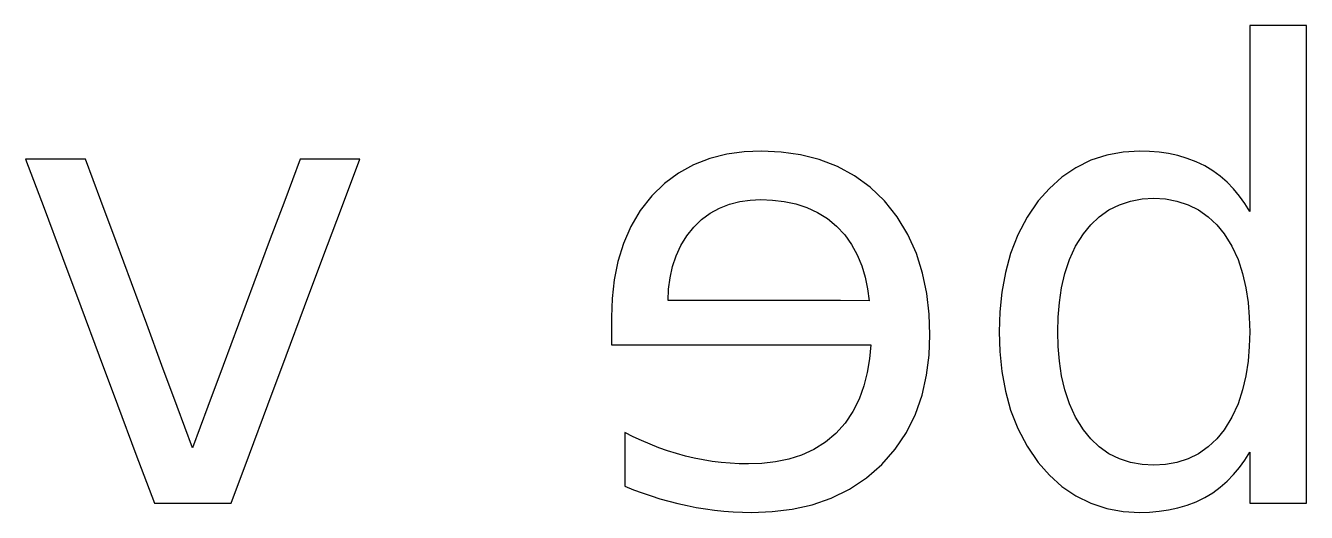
# Model space of a CAD drawing. Header units: metres. Extents: x 0 to 1774, y -720 to 827.
# Drawn here: x 80.92 to 97.7, y 820.99 to 827.37 of the extents above; entities that cross this region are included whole.
import ezdxf

# ---------------------------------------------------------------- set-up
doc = ezdxf.new("R2010")
doc.units = ezdxf.units.M

msp = doc.modelspace()

# ---------------------------------------------------------------- linework, layer by layer
at = {"layer": 'MARK'}
for p, q in [((96.957, 827.371), (96.957, 827.371)), ((96.957, 827.371), (96.957, 827.371)), ((96.957, 827.371), (96.957, 827.371)), ((96.957, 827.371), (96.957, 827.371)), ((96.957, 827.371), (96.957, 827.371)), ((96.957, 827.371), (96.957, 827.371)), ((96.957, 827.371), (96.957, 827.371)), ((96.957, 827.371), (96.957, 827.024)), ((96.957, 827.371), (96.957, 827.024)), ((97.063, 827.371), (96.957, 827.371)), ((97.063, 827.371), (96.957, 827.371)), ((97.169, 827.371), (97.063, 827.371)), ((97.169, 827.371), (97.063, 827.371)), ((97.276, 827.371), (97.169, 827.371)), ((97.276, 827.371), (97.169, 827.371)), ((97.382, 827.371), (97.276, 827.371)), ((97.382, 827.371), (97.276, 827.371)), ((97.488, 827.371), (97.382, 827.371)), ((97.488, 827.371), (97.382, 827.371)), ((97.594, 827.371), (97.488, 827.371)), ((97.594, 827.371), (97.488, 827.371)), ((97.7, 827.371), (97.594, 827.371)), ((97.7, 827.371), (97.594, 827.371)), ((97.7, 827.371), (97.7, 827.371)), ((97.7, 827.371), (97.7, 827.371)), ((97.7, 827.371), (97.7, 827.371)), ((97.7, 827.371), (97.7, 827.371)), ((97.7, 827.371), (97.7, 827.371)), ((97.7, 827.371), (97.7, 827.371)), ((97.7, 827.371), (97.7, 827.371)), ((97.7, 826.478), (97.7, 827.371)), ((97.7, 826.478), (97.7, 827.371)), ((96.957, 827.024), (96.957, 826.676)), ((96.957, 827.024), (96.957, 826.676)), ((96.957, 826.676), (96.957, 826.328)), ((96.957, 826.676), (96.957, 826.328)), ((96.957, 826.328), (96.957, 825.98)), ((96.957, 826.328), (96.957, 825.98)), ((97.7, 825.584), (97.7, 826.478)), ((97.7, 825.584), (97.7, 826.478)), ((96.957, 825.98), (96.957, 825.633)), ((96.957, 825.98), (96.957, 825.633)), ((90.105, 825.685), (89.883, 825.629)), ((90.105, 825.685), (89.883, 825.629)), ((90.331, 825.716), (90.105, 825.685)), ((90.331, 825.716), (90.105, 825.685)), ((90.559, 825.726), (90.331, 825.716)), ((90.559, 825.726), (90.331, 825.716)), ((90.559, 825.726), (90.559, 825.726)), ((90.559, 825.726), (90.559, 825.726)), ((90.559, 825.726), (90.559, 825.726)), ((90.559, 825.726), (90.559, 825.726)), ((90.559, 825.726), (90.559, 825.726)), ((90.559, 825.726), (90.559, 825.726)), ((90.559, 825.726), (90.559, 825.726)), ((90.815, 825.715), (90.559, 825.726)), ((90.815, 825.715), (90.559, 825.726)), ((91.068, 825.68), (90.815, 825.715)), ((91.068, 825.68), (90.815, 825.715)), ((91.316, 825.618), (91.068, 825.68)), ((91.316, 825.618), (91.068, 825.68)), ((95.083, 825.674), (94.874, 825.607)), ((95.083, 825.674), (94.874, 825.607)), ((95.299, 825.713), (95.083, 825.674)), ((95.299, 825.713), (95.083, 825.674)), ((95.519, 825.726), (95.299, 825.713)), ((95.519, 825.726), (95.299, 825.713)), ((95.519, 825.726), (95.519, 825.726)), ((95.519, 825.726), (95.519, 825.726)), ((95.519, 825.726), (95.519, 825.726)), ((95.519, 825.726), (95.519, 825.726)), ((95.519, 825.726), (95.519, 825.726)), ((95.519, 825.726), (95.519, 825.726)), ((95.519, 825.726), (95.519, 825.726)), ((95.644, 825.722), (95.519, 825.726)), ((95.644, 825.722), (95.519, 825.726)), ((95.77, 825.712), (95.644, 825.722)), ((95.77, 825.712), (95.644, 825.722)), ((95.894, 825.694), (95.77, 825.712)), ((95.894, 825.694), (95.77, 825.712)), ((96.017, 825.668), (95.894, 825.694)), ((96.017, 825.668), (95.894, 825.694)), ((96.138, 825.632), (96.017, 825.668)), ((96.138, 825.632), (96.017, 825.668)), ((80.915, 825.623), (80.915, 825.623)), ((80.915, 825.623), (80.915, 825.623)), ((80.915, 825.623), (80.915, 825.623)), ((80.915, 825.623), (80.915, 825.623)), ((80.915, 825.623), (80.915, 825.623)), ((80.915, 825.623), (80.915, 825.623)), ((80.915, 825.623), (80.915, 825.623)), ((80.915, 825.623), (81.156, 824.979)), ((80.915, 825.623), (81.156, 824.979)), ((81.026, 825.623), (80.915, 825.623)), ((81.026, 825.623), (80.915, 825.623)), ((81.138, 825.623), (81.026, 825.623)), ((81.138, 825.623), (81.026, 825.623)), ((81.25, 825.623), (81.138, 825.623)), ((81.25, 825.623), (81.138, 825.623)), ((81.362, 825.623), (81.25, 825.623)), ((81.362, 825.623), (81.25, 825.623)), ((81.474, 825.623), (81.362, 825.623)), ((81.474, 825.623), (81.362, 825.623)), ((81.586, 825.623), (81.474, 825.623)), ((81.586, 825.623), (81.474, 825.623)), ((81.698, 825.623), (81.586, 825.623)), ((81.698, 825.623), (81.586, 825.623)), ((81.698, 825.623), (81.698, 825.623)), ((81.698, 825.623), (81.698, 825.623)), ((81.698, 825.623), (81.698, 825.623)), ((81.698, 825.623), (81.698, 825.623)), ((81.698, 825.623), (81.698, 825.623)), ((81.698, 825.623), (81.698, 825.623)), ((81.698, 825.623), (81.698, 825.623)), ((81.899, 825.082), (81.698, 825.623)), ((81.899, 825.082), (81.698, 825.623)), ((84.511, 825.623), (84.31, 825.082)), ((84.511, 825.623), (84.31, 825.082)), ((84.511, 825.623), (84.511, 825.623)), ((84.511, 825.623), (84.511, 825.623)), ((84.511, 825.623), (84.511, 825.623)), ((84.511, 825.623), (84.511, 825.623)), ((84.511, 825.623), (84.511, 825.623)), ((84.511, 825.623), (84.511, 825.623)), ((84.511, 825.623), (84.511, 825.623)), ((84.622, 825.623), (84.511, 825.623)), ((84.622, 825.623), (84.511, 825.623)), ((84.734, 825.623), (84.622, 825.623)), ((84.734, 825.623), (84.622, 825.623)), ((84.846, 825.623), (84.734, 825.623)), ((84.846, 825.623), (84.734, 825.623)), ((84.958, 825.623), (84.846, 825.623)), ((84.958, 825.623), (84.846, 825.623)), ((85.07, 825.623), (84.958, 825.623)), ((85.07, 825.623), (84.958, 825.623)), ((85.053, 824.979), (85.294, 825.623)), ((85.053, 824.979), (85.294, 825.623)), ((85.182, 825.623), (85.07, 825.623)), ((85.182, 825.623), (85.07, 825.623)), ((85.294, 825.623), (85.182, 825.623)), ((85.294, 825.623), (85.182, 825.623)), ((85.294, 825.623), (85.294, 825.623)), ((85.294, 825.623), (85.294, 825.623)), ((85.294, 825.623), (85.294, 825.623)), ((85.294, 825.623), (85.294, 825.623)), ((85.294, 825.623), (85.294, 825.623)), ((85.294, 825.623), (85.294, 825.623)), ((85.294, 825.623), (85.294, 825.623)), ((89.67, 825.547), (89.47, 825.437)), ((89.67, 825.547), (89.47, 825.437)), ((89.883, 825.629), (89.67, 825.547)), ((89.883, 825.629), (89.67, 825.547)), ((91.554, 825.526), (91.316, 825.618)), ((91.554, 825.526), (91.316, 825.618)), ((91.778, 825.404), (91.554, 825.526)), ((91.778, 825.404), (91.554, 825.526)), ((94.677, 825.51), (94.495, 825.386)), ((94.677, 825.51), (94.495, 825.386)), ((94.874, 825.607), (94.677, 825.51)), ((94.874, 825.607), (94.677, 825.51)), ((96.256, 825.587), (96.138, 825.632)), ((96.256, 825.587), (96.138, 825.632)), ((96.369, 825.532), (96.256, 825.587)), ((96.369, 825.532), (96.256, 825.587)), ((96.369, 825.532), (96.369, 825.532)), ((96.369, 825.532), (96.369, 825.532)), ((96.369, 825.532), (96.369, 825.532)), ((96.369, 825.532), (96.369, 825.532)), ((96.369, 825.532), (96.369, 825.532)), ((96.369, 825.532), (96.369, 825.532)), ((96.369, 825.532), (96.369, 825.532)), ((96.472, 825.469), (96.369, 825.532)), ((96.472, 825.469), (96.369, 825.532)), ((96.957, 825.633), (96.957, 825.285)), ((96.957, 825.633), (96.957, 825.285)), ((97.7, 824.69), (97.7, 825.584)), ((97.7, 824.69), (97.7, 825.584)), ((89.47, 825.437), (89.287, 825.301)), ((89.47, 825.437), (89.287, 825.301)), ((91.984, 825.253), (91.778, 825.404)), ((91.984, 825.253), (91.778, 825.404)), ((94.495, 825.386), (94.332, 825.239)), ((94.495, 825.386), (94.332, 825.239)), ((96.57, 825.397), (96.472, 825.469)), ((96.57, 825.397), (96.472, 825.469)), ((96.661, 825.318), (96.57, 825.397)), ((96.661, 825.318), (96.57, 825.397)), ((89.287, 825.301), (89.123, 825.141)), ((89.287, 825.301), (89.123, 825.141)), ((92.169, 825.076), (91.984, 825.253)), ((92.169, 825.076), (91.984, 825.253)), ((94.332, 825.239), (94.187, 825.074)), ((94.332, 825.239), (94.187, 825.074)), ((96.745, 825.231), (96.661, 825.318)), ((96.745, 825.231), (96.661, 825.318)), ((96.822, 825.138), (96.745, 825.231)), ((96.822, 825.138), (96.745, 825.231)), ((96.957, 825.285), (96.957, 824.937)), ((96.957, 825.285), (96.957, 824.937)), ((82.1, 824.542), (81.899, 825.082)), ((82.1, 824.542), (81.899, 825.082)), ((84.31, 825.082), (84.109, 824.542)), ((84.31, 825.082), (84.109, 824.542)), ((89.123, 825.141), (88.971, 824.949)), ((89.123, 825.141), (88.971, 824.949)), ((89.123, 825.141), (89.123, 825.141)), ((89.123, 825.141), (89.123, 825.141)), ((89.123, 825.141), (89.123, 825.141)), ((89.123, 825.141), (89.123, 825.141)), ((89.123, 825.141), (89.123, 825.141)), ((89.123, 825.141), (89.123, 825.141)), ((89.123, 825.141), (89.123, 825.141)), ((90.008, 824.98), (90.138, 825.031)), ((90.008, 824.98), (90.138, 825.031)), ((90.138, 825.031), (90.274, 825.066)), ((90.138, 825.031), (90.274, 825.066)), ((90.274, 825.066), (90.412, 825.085)), ((90.274, 825.066), (90.412, 825.085)), ((90.412, 825.085), (90.551, 825.091)), ((90.412, 825.085), (90.551, 825.091)), ((90.551, 825.091), (90.551, 825.091)), ((90.551, 825.091), (90.551, 825.091)), ((90.551, 825.091), (90.551, 825.091)), ((90.551, 825.091), (90.551, 825.091)), ((90.551, 825.091), (90.551, 825.091)), ((90.551, 825.091), (90.551, 825.091)), ((90.551, 825.091), (90.551, 825.091)), ((90.551, 825.091), (90.705, 825.086)), ((90.551, 825.091), (90.705, 825.086)), ((90.705, 825.086), (90.857, 825.068)), ((90.705, 825.086), (90.857, 825.068)), ((90.857, 825.068), (91.008, 825.036)), ((90.857, 825.068), (91.008, 825.036)), ((91.008, 825.036), (91.154, 824.988)), ((91.008, 825.036), (91.154, 824.988)), ((91.154, 824.988), (91.293, 824.923)), ((91.154, 824.988), (91.293, 824.923)), ((92.169, 825.076), (92.169, 825.076)), ((92.169, 825.076), (92.169, 825.076)), ((92.169, 825.076), (92.169, 825.076)), ((92.169, 825.076), (92.169, 825.076)), ((92.169, 825.076), (92.169, 825.076)), ((92.169, 825.076), (92.169, 825.076)), ((92.169, 825.076), (92.169, 825.076)), ((92.338, 824.865), (92.169, 825.076)), ((92.338, 824.865), (92.169, 825.076)), ((94.187, 825.074), (94.039, 824.86)), ((94.187, 825.074), (94.039, 824.86)), ((94.187, 825.074), (94.187, 825.074)), ((94.187, 825.074), (94.187, 825.074)), ((94.187, 825.074), (94.187, 825.074)), ((94.187, 825.074), (94.187, 825.074)), ((94.187, 825.074), (94.187, 825.074)), ((94.187, 825.074), (94.187, 825.074)), ((94.187, 825.074), (94.187, 825.074)), ((95.111, 824.957), (95.249, 825.025)), ((95.111, 824.957), (95.249, 825.025)), ((95.249, 825.025), (95.395, 825.073)), ((95.249, 825.025), (95.395, 825.073)), ((95.395, 825.073), (95.546, 825.1)), ((95.395, 825.073), (95.546, 825.1)), ((95.546, 825.1), (95.699, 825.109)), ((95.546, 825.1), (95.699, 825.109)), ((95.699, 825.109), (95.699, 825.109)), ((95.699, 825.109), (95.699, 825.109)), ((95.699, 825.109), (95.699, 825.109)), ((95.699, 825.109), (95.699, 825.109)), ((95.699, 825.109), (95.699, 825.109)), ((95.699, 825.109), (95.699, 825.109)), ((95.699, 825.109), (95.699, 825.109)), ((95.699, 825.109), (95.853, 825.1)), ((95.699, 825.109), (95.853, 825.1)), ((95.853, 825.1), (96.004, 825.073)), ((95.853, 825.1), (96.004, 825.073)), ((96.004, 825.073), (96.15, 825.025)), ((96.004, 825.073), (96.15, 825.025)), ((96.15, 825.025), (96.288, 824.957)), ((96.15, 825.025), (96.288, 824.957)), ((96.893, 825.04), (96.822, 825.138)), ((96.893, 825.04), (96.822, 825.138)), ((96.957, 824.937), (96.893, 825.04)), ((96.957, 824.937), (96.893, 825.04)), ((81.156, 824.979), (81.397, 824.335)), ((81.156, 824.979), (81.397, 824.335)), ((84.812, 824.335), (85.053, 824.979)), ((84.812, 824.335), (85.053, 824.979)), ((88.971, 824.949), (88.846, 824.739)), ((88.971, 824.949), (88.846, 824.739)), ((89.673, 824.732), (89.774, 824.829)), ((89.673, 824.732), (89.774, 824.829)), ((89.774, 824.829), (89.886, 824.912)), ((89.774, 824.829), (89.886, 824.912)), ((89.886, 824.912), (90.008, 824.98)), ((89.886, 824.912), (90.008, 824.98)), ((91.293, 824.923), (91.423, 824.842)), ((91.293, 824.923), (91.423, 824.842)), ((91.423, 824.842), (91.542, 824.744)), ((91.423, 824.842), (91.542, 824.744)), ((92.479, 824.633), (92.338, 824.865)), ((92.479, 824.633), (92.338, 824.865)), ((94.039, 824.86), (93.918, 824.629)), ((94.039, 824.86), (93.918, 824.629)), ((94.874, 824.762), (94.986, 824.868)), ((94.874, 824.762), (94.986, 824.868)), ((94.986, 824.868), (95.111, 824.957)), ((94.986, 824.868), (95.111, 824.957)), ((96.288, 824.957), (96.413, 824.868)), ((96.288, 824.957), (96.413, 824.868)), ((96.413, 824.868), (96.525, 824.762)), ((96.413, 824.868), (96.525, 824.762)), ((96.957, 824.937), (96.957, 824.937)), ((96.957, 824.937), (96.957, 824.937)), ((96.957, 824.937), (96.957, 824.937)), ((96.957, 824.937), (96.957, 824.937)), ((96.957, 824.937), (96.957, 824.937)), ((96.957, 824.937), (96.957, 824.937)), ((96.957, 824.937), (96.957, 824.937)), ((88.846, 824.739), (88.749, 824.515)), ((88.846, 824.739), (88.749, 824.515)), ((89.58, 824.617), (89.673, 824.732)), ((89.58, 824.617), (89.673, 824.732)), ((89.673, 824.732), (89.673, 824.732)), ((89.673, 824.732), (89.673, 824.732)), ((89.673, 824.732), (89.673, 824.732)), ((89.673, 824.732), (89.673, 824.732)), ((89.673, 824.732), (89.673, 824.732)), ((89.673, 824.732), (89.673, 824.732)), ((89.673, 824.732), (89.673, 824.732)), ((91.542, 824.744), (91.542, 824.744)), ((91.542, 824.744), (91.542, 824.744)), ((91.542, 824.744), (91.542, 824.744)), ((91.542, 824.744), (91.542, 824.744)), ((91.542, 824.744), (91.542, 824.744)), ((91.542, 824.744), (91.542, 824.744)), ((91.542, 824.744), (91.542, 824.744)), ((91.542, 824.744), (91.649, 824.631)), ((91.542, 824.744), (91.649, 824.631)), ((94.778, 824.643), (94.874, 824.762)), ((94.778, 824.643), (94.874, 824.762)), ((96.525, 824.762), (96.622, 824.643)), ((96.525, 824.762), (96.622, 824.643)), ((97.7, 823.796), (97.7, 824.69)), ((97.7, 823.796), (97.7, 824.69)), ((82.301, 824.001), (82.1, 824.542)), ((82.301, 824.001), (82.1, 824.542)), ((84.109, 824.542), (83.908, 824.001)), ((84.109, 824.542), (83.908, 824.001)), ((88.749, 824.515), (88.677, 824.281)), ((88.749, 824.515), (88.677, 824.281)), ((89.439, 824.355), (89.501, 824.49)), ((89.439, 824.355), (89.501, 824.49)), ((89.501, 824.49), (89.58, 824.617)), ((89.501, 824.49), (89.58, 824.617)), ((91.649, 824.631), (91.74, 824.505)), ((91.649, 824.631), (91.74, 824.505)), ((91.74, 824.505), (91.815, 824.368)), ((91.74, 824.505), (91.815, 824.368)), ((92.59, 824.385), (92.479, 824.633)), ((92.59, 824.385), (92.479, 824.633)), ((93.918, 824.629), (93.824, 824.387)), ((93.918, 824.629), (93.824, 824.387)), ((94.595, 824.305), (94.676, 824.48)), ((94.595, 824.305), (94.676, 824.48)), ((94.676, 824.48), (94.778, 824.643)), ((94.676, 824.48), (94.778, 824.643)), ((94.778, 824.643), (94.778, 824.643)), ((94.778, 824.643), (94.778, 824.643)), ((94.778, 824.643), (94.778, 824.643)), ((94.778, 824.643), (94.778, 824.643)), ((94.778, 824.643), (94.778, 824.643)), ((94.778, 824.643), (94.778, 824.643)), ((94.778, 824.643), (94.778, 824.643)), ((96.622, 824.643), (96.622, 824.643)), ((96.622, 824.643), (96.622, 824.643)), ((96.622, 824.643), (96.622, 824.643)), ((96.622, 824.643), (96.622, 824.643)), ((96.622, 824.643), (96.622, 824.643)), ((96.622, 824.643), (96.622, 824.643)), ((96.622, 824.643), (96.622, 824.643)), ((96.622, 824.643), (96.723, 824.48)), ((96.622, 824.643), (96.723, 824.48)), ((96.723, 824.48), (96.804, 824.305)), ((96.723, 824.48), (96.804, 824.305)), ((81.397, 824.335), (81.638, 823.691)), ((81.397, 824.335), (81.638, 823.691)), ((84.571, 823.691), (84.812, 824.335)), ((84.571, 823.691), (84.812, 824.335)), ((89.392, 824.214), (89.439, 824.355)), ((89.392, 824.214), (89.439, 824.355)), ((91.815, 824.368), (91.875, 824.224)), ((91.815, 824.368), (91.875, 824.224)), ((92.671, 824.126), (92.59, 824.385)), ((92.671, 824.126), (92.59, 824.385)), ((93.824, 824.387), (93.755, 824.136)), ((93.824, 824.387), (93.755, 824.136)), ((88.677, 824.281), (88.629, 824.041)), ((88.677, 824.281), (88.629, 824.041)), ((89.36, 824.068), (89.392, 824.214)), ((89.36, 824.068), (89.392, 824.214)), ((91.875, 824.224), (91.919, 824.075)), ((91.875, 824.224), (91.919, 824.075)), ((94.535, 824.122), (94.595, 824.305)), ((94.535, 824.122), (94.595, 824.305)), ((96.804, 824.305), (96.864, 824.122)), ((96.804, 824.305), (96.864, 824.122)), ((82.502, 823.461), (82.301, 824.001)), ((82.502, 823.461), (82.301, 824.001)), ((83.908, 824.001), (83.707, 823.461)), ((83.908, 824.001), (83.707, 823.461)), ((88.629, 824.041), (88.603, 823.797)), ((88.629, 824.041), (88.603, 823.797)), ((89.341, 823.92), (89.36, 824.068)), ((89.341, 823.92), (89.36, 824.068)), ((91.919, 824.075), (91.95, 823.922)), ((91.919, 824.075), (91.95, 823.922)), ((92.725, 823.861), (92.671, 824.126)), ((92.725, 823.861), (92.671, 824.126)), ((93.755, 824.136), (93.708, 823.879)), ((93.755, 824.136), (93.708, 823.879)), ((94.491, 823.935), (94.535, 824.122)), ((94.491, 823.935), (94.535, 824.122)), ((96.864, 824.122), (96.908, 823.935)), ((96.864, 824.122), (96.908, 823.935)), ((89.334, 823.771), (89.341, 823.92)), ((89.334, 823.771), (89.341, 823.92)), ((91.95, 823.922), (91.97, 823.767)), ((91.95, 823.922), (91.97, 823.767)), ((92.756, 823.591), (92.725, 823.861)), ((92.756, 823.591), (92.725, 823.861)), ((93.708, 823.879), (93.683, 823.62)), ((93.708, 823.879), (93.683, 823.62)), ((94.463, 823.744), (94.491, 823.935)), ((94.463, 823.744), (94.491, 823.935)), ((96.908, 823.935), (96.936, 823.744)), ((96.908, 823.935), (96.936, 823.744)), ((81.638, 823.691), (81.879, 823.047)), ((81.638, 823.691), (81.879, 823.047)), ((84.33, 823.047), (84.571, 823.691)), ((84.33, 823.047), (84.571, 823.691)), ((88.603, 823.797), (88.595, 823.553)), ((88.603, 823.797), (88.595, 823.553)), ((89.334, 823.771), (89.334, 823.771)), ((89.334, 823.771), (89.334, 823.771)), ((89.334, 823.771), (89.334, 823.771)), ((89.334, 823.771), (89.334, 823.771)), ((89.334, 823.771), (89.334, 823.771)), ((89.334, 823.771), (89.334, 823.771)), ((89.334, 823.771), (89.334, 823.771)), ((89.71, 823.771), (89.334, 823.771)), ((89.71, 823.771), (89.334, 823.771)), ((90.087, 823.77), (89.71, 823.771)), ((90.087, 823.77), (89.71, 823.771)), ((90.463, 823.77), (90.087, 823.77)), ((90.463, 823.77), (90.087, 823.77)), ((90.84, 823.769), (90.463, 823.77)), ((90.84, 823.769), (90.463, 823.77)), ((91.216, 823.769), (90.84, 823.769)), ((91.216, 823.769), (90.84, 823.769)), ((91.593, 823.768), (91.216, 823.769)), ((91.593, 823.768), (91.216, 823.769)), ((91.97, 823.767), (91.593, 823.768)), ((91.97, 823.767), (91.593, 823.768)), ((91.97, 823.767), (91.97, 823.767)), ((91.97, 823.767), (91.97, 823.767)), ((91.97, 823.767), (91.97, 823.767)), ((91.97, 823.767), (91.97, 823.767)), ((91.97, 823.767), (91.97, 823.767)), ((91.97, 823.767), (91.97, 823.767)), ((91.97, 823.767), (91.97, 823.767)), ((94.447, 823.552), (94.463, 823.744)), ((94.447, 823.552), (94.463, 823.744)), ((96.936, 823.744), (96.952, 823.552)), ((96.936, 823.744), (96.952, 823.552)), ((97.7, 822.902), (97.7, 823.796)), ((97.7, 822.902), (97.7, 823.796)), ((88.595, 823.553), (88.595, 823.553)), ((88.595, 823.553), (88.595, 823.553)), ((88.595, 823.553), (88.595, 823.553)), ((88.595, 823.553), (88.595, 823.553)), ((88.595, 823.553), (88.595, 823.553)), ((88.595, 823.553), (88.595, 823.553)), ((88.595, 823.553), (88.595, 823.553)), ((88.595, 823.553), (88.595, 823.501)), ((88.595, 823.553), (88.595, 823.501)), ((88.595, 823.501), (88.595, 823.449)), ((88.595, 823.501), (88.595, 823.449)), ((92.765, 823.32), (92.756, 823.591)), ((92.765, 823.32), (92.756, 823.591)), ((93.683, 823.62), (93.674, 823.36)), ((93.683, 823.62), (93.674, 823.36)), ((94.442, 823.36), (94.447, 823.552)), ((94.442, 823.36), (94.447, 823.552)), ((96.952, 823.552), (96.957, 823.36)), ((96.952, 823.552), (96.957, 823.36)), ((82.702, 822.92), (82.502, 823.461)), ((82.702, 822.92), (82.502, 823.461)), ((83.707, 823.461), (83.506, 822.92)), ((83.707, 823.461), (83.506, 822.92)), ((88.595, 823.449), (88.595, 823.397)), ((88.595, 823.449), (88.595, 823.397)), ((88.595, 823.397), (88.595, 823.345)), ((88.595, 823.397), (88.595, 823.345)), ((88.595, 823.345), (88.595, 823.293)), ((88.595, 823.345), (88.595, 823.293)), ((92.755, 823.054), (92.765, 823.32)), ((92.755, 823.054), (92.765, 823.32)), ((92.765, 823.32), (92.765, 823.32)), ((92.765, 823.32), (92.765, 823.32)), ((92.765, 823.32), (92.765, 823.32)), ((92.765, 823.32), (92.765, 823.32)), ((92.765, 823.32), (92.765, 823.32)), ((92.765, 823.32), (92.765, 823.32)), ((92.765, 823.32), (92.765, 823.32)), ((93.674, 823.36), (93.674, 823.36)), ((93.674, 823.36), (93.674, 823.36)), ((93.674, 823.36), (93.674, 823.36)), ((93.674, 823.36), (93.674, 823.36)), ((93.674, 823.36), (93.674, 823.36)), ((93.674, 823.36), (93.674, 823.36)), ((93.674, 823.36), (93.674, 823.36)), ((93.674, 823.36), (93.683, 823.1)), ((93.674, 823.36), (93.683, 823.1)), ((94.442, 823.36), (94.442, 823.36)), ((94.442, 823.36), (94.442, 823.36)), ((94.442, 823.36), (94.442, 823.36)), ((94.442, 823.36), (94.442, 823.36)), ((94.442, 823.36), (94.442, 823.36)), ((94.442, 823.36), (94.442, 823.36)), ((94.442, 823.36), (94.442, 823.36)), ((94.447, 823.167), (94.442, 823.36)), ((94.447, 823.167), (94.442, 823.36)), ((96.957, 823.36), (96.952, 823.168)), ((96.957, 823.36), (96.952, 823.168)), ((96.957, 823.36), (96.957, 823.36)), ((96.957, 823.36), (96.957, 823.36)), ((96.957, 823.36), (96.957, 823.36)), ((96.957, 823.36), (96.957, 823.36)), ((96.957, 823.36), (96.957, 823.36)), ((96.957, 823.36), (96.957, 823.36)), ((96.957, 823.36), (96.957, 823.36)), ((88.595, 823.293), (88.595, 823.241)), ((88.595, 823.293), (88.595, 823.241)), ((88.595, 823.241), (88.595, 823.189)), ((88.595, 823.241), (88.595, 823.189)), ((88.595, 823.189), (88.595, 823.189)), ((88.595, 823.189), (88.595, 823.189)), ((88.595, 823.189), (88.595, 823.189)), ((88.595, 823.189), (88.595, 823.189)), ((88.595, 823.189), (88.595, 823.189)), ((88.595, 823.189), (88.595, 823.189)), ((88.595, 823.189), (88.595, 823.189)), ((88.595, 823.189), (89.08, 823.189)), ((88.595, 823.189), (89.08, 823.189)), ((89.08, 823.189), (89.566, 823.189)), ((89.08, 823.189), (89.566, 823.189)), ((89.566, 823.189), (90.051, 823.189)), ((89.566, 823.189), (90.051, 823.189)), ((90.051, 823.189), (90.537, 823.189)), ((90.051, 823.189), (90.537, 823.189)), ((90.537, 823.189), (91.022, 823.189)), ((90.537, 823.189), (91.022, 823.189)), ((91.022, 823.189), (91.508, 823.189)), ((91.022, 823.189), (91.508, 823.189)), ((91.508, 823.189), (91.994, 823.189)), ((91.508, 823.189), (91.994, 823.189)), ((91.994, 823.189), (91.976, 823.007)), ((91.994, 823.189), (91.976, 823.007)), ((91.994, 823.189), (91.994, 823.189)), ((91.994, 823.189), (91.994, 823.189)), ((91.994, 823.189), (91.994, 823.189)), ((91.994, 823.189), (91.994, 823.189)), ((91.994, 823.189), (91.994, 823.189)), ((91.994, 823.189), (91.994, 823.189)), ((91.994, 823.189), (91.994, 823.189)), ((94.463, 822.976), (94.447, 823.167)), ((94.463, 822.976), (94.447, 823.167)), ((96.952, 823.168), (96.936, 822.976)), ((96.952, 823.168), (96.936, 822.976)), ((81.879, 823.047), (82.12, 822.402)), ((81.879, 823.047), (82.12, 822.402)), ((84.089, 822.402), (84.33, 823.047)), ((84.089, 822.402), (84.33, 823.047)), ((91.976, 823.007), (91.946, 822.827)), ((91.976, 823.007), (91.946, 822.827)), ((92.722, 822.791), (92.755, 823.054)), ((92.722, 822.791), (92.755, 823.054)), ((93.683, 823.1), (93.708, 822.841)), ((93.683, 823.1), (93.708, 822.841)), ((94.491, 822.785), (94.463, 822.976)), ((94.491, 822.785), (94.463, 822.976)), ((96.936, 822.976), (96.908, 822.785)), ((96.936, 822.976), (96.908, 822.785)), ((82.903, 822.379), (82.702, 822.92)), ((82.903, 822.379), (82.702, 822.92)), ((83.506, 822.92), (83.305, 822.379)), ((83.506, 822.92), (83.305, 822.379)), ((91.946, 822.827), (91.901, 822.65)), ((91.946, 822.827), (91.901, 822.65)), ((93.708, 822.841), (93.755, 822.584)), ((93.708, 822.841), (93.755, 822.584)), ((97.7, 822.008), (97.7, 822.902)), ((97.7, 822.008), (97.7, 822.902)), ((91.901, 822.65), (91.839, 822.478)), ((91.901, 822.65), (91.839, 822.478)), ((92.664, 822.531), (92.722, 822.791)), ((92.664, 822.531), (92.722, 822.791)), ((94.535, 822.598), (94.491, 822.785)), ((94.535, 822.598), (94.491, 822.785)), ((96.908, 822.785), (96.864, 822.598)), ((96.908, 822.785), (96.864, 822.598)), ((91.839, 822.478), (91.757, 822.315)), ((91.839, 822.478), (91.757, 822.315)), ((92.577, 822.28), (92.664, 822.531)), ((92.577, 822.28), (92.664, 822.531)), ((93.755, 822.584), (93.824, 822.333)), ((93.755, 822.584), (93.824, 822.333)), ((94.595, 822.415), (94.535, 822.598)), ((94.595, 822.415), (94.535, 822.598)), ((96.864, 822.598), (96.804, 822.415)), ((96.864, 822.598), (96.804, 822.415)), ((82.12, 822.402), (82.361, 821.758)), ((82.12, 822.402), (82.361, 821.758)), ((83.104, 821.839), (82.903, 822.379)), ((83.104, 821.839), (82.903, 822.379)), ((83.305, 822.379), (83.104, 821.839)), ((83.305, 822.379), (83.104, 821.839)), ((83.848, 821.758), (84.089, 822.402)), ((83.848, 821.758), (84.089, 822.402)), ((91.757, 822.315), (91.655, 822.163)), ((91.757, 822.315), (91.655, 822.163)), ((93.824, 822.333), (93.918, 822.091)), ((93.824, 822.333), (93.918, 822.091)), ((94.676, 822.24), (94.595, 822.415)), ((94.676, 822.24), (94.595, 822.415)), ((96.804, 822.415), (96.723, 822.24)), ((96.804, 822.415), (96.723, 822.24)), ((91.655, 822.163), (91.534, 822.027)), ((91.655, 822.163), (91.534, 822.027)), ((92.459, 822.042), (92.577, 822.28)), ((92.459, 822.042), (92.577, 822.28)), ((94.778, 822.077), (94.676, 822.24)), ((94.778, 822.077), (94.676, 822.24)), ((96.723, 822.24), (96.622, 822.077)), ((96.723, 822.24), (96.622, 822.077)), ((88.767, 822.04), (88.767, 822.04)), ((88.767, 822.04), (88.767, 822.04)), ((88.767, 822.04), (88.767, 822.04)), ((88.767, 822.04), (88.767, 822.04)), ((88.767, 822.04), (88.767, 822.04)), ((88.767, 822.04), (88.767, 822.04)), ((88.767, 822.04), (88.767, 822.04)), ((88.767, 822.04), (88.767, 821.94)), ((88.767, 822.04), (88.767, 821.94)), ((88.876, 821.985), (88.767, 822.04)), ((88.876, 821.985), (88.767, 822.04)), ((88.987, 821.934), (88.876, 821.985)), ((88.987, 821.934), (88.876, 821.985)), ((91.534, 822.027), (91.398, 821.913)), ((91.534, 822.027), (91.398, 821.913)), ((91.534, 822.027), (91.534, 822.027)), ((91.534, 822.027), (91.534, 822.027)), ((91.534, 822.027), (91.534, 822.027)), ((91.534, 822.027), (91.534, 822.027)), ((91.534, 822.027), (91.534, 822.027)), ((91.534, 822.027), (91.534, 822.027)), ((91.534, 822.027), (91.534, 822.027)), ((92.312, 821.821), (92.459, 822.042)), ((92.312, 821.821), (92.459, 822.042)), ((93.918, 822.091), (94.039, 821.86)), ((93.918, 822.091), (94.039, 821.86)), ((94.778, 822.077), (94.778, 822.077)), ((94.778, 822.077), (94.778, 822.077)), ((94.778, 822.077), (94.778, 822.077)), ((94.778, 822.077), (94.778, 822.077)), ((94.778, 822.077), (94.778, 822.077)), ((94.778, 822.077), (94.778, 822.077)), ((94.778, 822.077), (94.778, 822.077)), ((94.874, 821.958), (94.778, 822.077)), ((94.874, 821.958), (94.778, 822.077)), ((96.622, 822.077), (96.525, 821.958)), ((96.622, 822.077), (96.525, 821.958)), ((96.622, 822.077), (96.622, 822.077)), ((96.622, 822.077), (96.622, 822.077)), ((96.622, 822.077), (96.622, 822.077)), ((96.622, 822.077), (96.622, 822.077)), ((96.622, 822.077), (96.622, 822.077)), ((96.622, 822.077), (96.622, 822.077)), ((96.622, 822.077), (96.622, 822.077)), ((97.7, 821.114), (97.7, 822.008)), ((97.7, 821.114), (97.7, 822.008)), ((83.104, 821.839), (83.104, 821.839)), ((83.104, 821.839), (83.104, 821.839)), ((83.104, 821.839), (83.104, 821.839)), ((83.104, 821.839), (83.104, 821.839)), ((83.104, 821.839), (83.104, 821.839)), ((83.104, 821.839), (83.104, 821.839)), ((83.104, 821.839), (83.104, 821.839)), ((88.767, 821.94), (88.767, 821.839)), ((88.767, 821.94), (88.767, 821.839)), ((88.767, 821.839), (88.767, 821.739)), ((88.767, 821.839), (88.767, 821.739)), ((89.099, 821.886), (88.987, 821.934)), ((89.099, 821.886), (88.987, 821.934)), ((89.212, 821.841), (89.099, 821.886)), ((89.212, 821.841), (89.099, 821.886)), ((89.327, 821.801), (89.212, 821.841)), ((89.327, 821.801), (89.212, 821.841)), ((89.443, 821.764), (89.327, 821.801)), ((89.443, 821.764), (89.327, 821.801)), ((91.247, 821.818), (91.085, 821.744)), ((91.247, 821.818), (91.085, 821.744)), ((91.398, 821.913), (91.247, 821.818)), ((91.398, 821.913), (91.247, 821.818)), ((92.136, 821.622), (92.312, 821.821)), ((92.136, 821.622), (92.312, 821.821)), ((94.039, 821.86), (94.187, 821.646)), ((94.039, 821.86), (94.187, 821.646)), ((94.986, 821.852), (94.874, 821.958)), ((94.986, 821.852), (94.874, 821.958)), ((95.111, 821.763), (94.986, 821.852)), ((95.111, 821.763), (94.986, 821.852)), ((96.413, 821.852), (96.288, 821.763)), ((96.413, 821.852), (96.288, 821.763)), ((96.525, 821.958), (96.413, 821.852)), ((96.525, 821.958), (96.413, 821.852)), ((82.361, 821.758), (82.602, 821.114)), ((82.361, 821.758), (82.602, 821.114)), ((83.607, 821.114), (83.848, 821.758)), ((83.607, 821.114), (83.848, 821.758)), ((88.767, 821.739), (88.767, 821.638)), ((88.767, 821.739), (88.767, 821.638)), ((88.767, 821.638), (88.767, 821.538)), ((88.767, 821.638), (88.767, 821.538)), ((89.561, 821.731), (89.443, 821.764)), ((89.561, 821.731), (89.443, 821.764)), ((89.561, 821.731), (89.561, 821.731)), ((89.561, 821.731), (89.561, 821.731)), ((89.561, 821.731), (89.561, 821.731)), ((89.561, 821.731), (89.561, 821.731)), ((89.561, 821.731), (89.561, 821.731)), ((89.561, 821.731), (89.561, 821.731)), ((89.561, 821.731), (89.561, 821.731)), ((89.677, 821.704), (89.561, 821.731)), ((89.677, 821.704), (89.561, 821.731)), ((89.794, 821.681), (89.677, 821.704)), ((89.794, 821.681), (89.677, 821.704)), ((89.911, 821.662), (89.794, 821.681)), ((89.911, 821.662), (89.794, 821.681)), ((90.03, 821.647), (89.911, 821.662)), ((90.03, 821.647), (89.911, 821.662)), ((90.148, 821.637), (90.03, 821.647)), ((90.148, 821.637), (90.03, 821.647)), ((90.267, 821.631), (90.148, 821.637)), ((90.267, 821.631), (90.148, 821.637)), ((90.387, 821.629), (90.267, 821.631)), ((90.387, 821.629), (90.267, 821.631)), ((90.564, 821.635), (90.387, 821.629)), ((90.564, 821.635), (90.387, 821.629)), ((90.387, 821.629), (90.387, 821.629)), ((90.387, 821.629), (90.387, 821.629)), ((90.387, 821.629), (90.387, 821.629)), ((90.387, 821.629), (90.387, 821.629)), ((90.387, 821.629), (90.387, 821.629)), ((90.387, 821.629), (90.387, 821.629)), ((90.387, 821.629), (90.387, 821.629)), ((90.741, 821.655), (90.564, 821.635)), ((90.741, 821.655), (90.564, 821.635)), ((90.916, 821.69), (90.741, 821.655)), ((90.916, 821.69), (90.741, 821.655)), ((91.085, 821.744), (90.916, 821.69)), ((91.085, 821.744), (90.916, 821.69)), ((94.187, 821.646), (94.187, 821.646)), ((94.187, 821.646), (94.187, 821.646)), ((94.187, 821.646), (94.187, 821.646)), ((94.187, 821.646), (94.187, 821.646)), ((94.187, 821.646), (94.187, 821.646)), ((94.187, 821.646), (94.187, 821.646)), ((94.187, 821.646), (94.187, 821.646)), ((94.187, 821.646), (94.332, 821.481)), ((94.187, 821.646), (94.332, 821.481)), ((95.249, 821.694), (95.111, 821.763)), ((95.249, 821.694), (95.111, 821.763)), ((95.395, 821.647), (95.249, 821.694)), ((95.395, 821.647), (95.249, 821.694)), ((95.546, 821.62), (95.395, 821.647)), ((95.546, 821.62), (95.395, 821.647)), ((96.004, 821.647), (95.853, 821.62)), ((96.004, 821.647), (95.853, 821.62)), ((96.15, 821.694), (96.004, 821.647)), ((96.15, 821.694), (96.004, 821.647)), ((96.288, 821.763), (96.15, 821.694)), ((96.288, 821.763), (96.15, 821.694)), ((96.822, 821.582), (96.893, 821.68)), ((96.822, 821.582), (96.893, 821.68)), ((96.893, 821.68), (96.957, 821.783)), ((96.893, 821.68), (96.957, 821.783)), ((96.957, 821.783), (96.957, 821.783)), ((96.957, 821.783), (96.957, 821.783)), ((96.957, 821.783), (96.957, 821.783)), ((96.957, 821.783), (96.957, 821.783)), ((96.957, 821.783), (96.957, 821.783)), ((96.957, 821.783), (96.957, 821.783)), ((96.957, 821.783), (96.957, 821.783)), ((96.957, 821.783), (96.957, 821.687)), ((96.957, 821.783), (96.957, 821.687)), ((96.957, 821.687), (96.957, 821.592)), ((96.957, 821.687), (96.957, 821.592)), ((88.767, 821.538), (88.767, 821.438)), ((88.767, 821.538), (88.767, 821.438)), ((91.936, 821.446), (92.136, 821.622)), ((91.936, 821.446), (92.136, 821.622)), ((92.136, 821.622), (92.136, 821.622)), ((92.136, 821.622), (92.136, 821.622)), ((92.136, 821.622), (92.136, 821.622)), ((92.136, 821.622), (92.136, 821.622)), ((92.136, 821.622), (92.136, 821.622)), ((92.136, 821.622), (92.136, 821.622)), ((92.136, 821.622), (92.136, 821.622)), ((94.332, 821.481), (94.495, 821.334)), ((94.332, 821.481), (94.495, 821.334)), ((95.699, 821.611), (95.546, 821.62)), ((95.699, 821.611), (95.546, 821.62)), ((95.853, 821.62), (95.699, 821.611)), ((95.853, 821.62), (95.699, 821.611)), ((95.699, 821.611), (95.699, 821.611)), ((95.699, 821.611), (95.699, 821.611)), ((95.699, 821.611), (95.699, 821.611)), ((95.699, 821.611), (95.699, 821.611)), ((95.699, 821.611), (95.699, 821.611)), ((95.699, 821.611), (95.699, 821.611)), ((95.699, 821.611), (95.699, 821.611)), ((96.661, 821.402), (96.745, 821.489)), ((96.661, 821.402), (96.745, 821.489)), ((96.745, 821.489), (96.822, 821.582)), ((96.745, 821.489), (96.822, 821.582)), ((96.957, 821.592), (96.957, 821.496)), ((96.957, 821.592), (96.957, 821.496)), ((96.957, 821.496), (96.957, 821.401)), ((96.957, 821.496), (96.957, 821.401)), ((88.767, 821.438), (88.767, 821.337)), ((88.767, 821.438), (88.767, 821.337)), ((88.767, 821.337), (88.767, 821.337)), ((88.767, 821.337), (88.767, 821.337)), ((88.767, 821.337), (88.767, 821.337)), ((88.767, 821.337), (88.767, 821.337)), ((88.767, 821.337), (88.767, 821.337)), ((88.767, 821.337), (88.767, 821.337)), ((88.767, 821.337), (88.767, 821.337)), ((88.767, 821.337), (88.881, 821.291)), ((88.767, 821.337), (88.881, 821.291)), ((88.881, 821.291), (88.995, 821.248)), ((88.881, 821.291), (88.995, 821.248)), ((91.474, 821.182), (91.714, 821.299)), ((91.474, 821.182), (91.714, 821.299)), ((91.714, 821.299), (91.936, 821.446)), ((91.714, 821.299), (91.936, 821.446)), ((94.495, 821.334), (94.677, 821.21)), ((94.495, 821.334), (94.677, 821.21)), ((96.472, 821.251), (96.57, 821.323)), ((96.472, 821.251), (96.57, 821.323)), ((96.57, 821.323), (96.661, 821.402)), ((96.57, 821.323), (96.661, 821.402)), ((96.957, 821.401), (96.957, 821.305)), ((96.957, 821.401), (96.957, 821.305)), ((96.957, 821.305), (96.957, 821.21)), ((96.957, 821.305), (96.957, 821.21)), ((88.995, 821.248), (89.111, 821.209)), ((88.995, 821.248), (89.111, 821.209)), ((89.111, 821.209), (89.227, 821.172)), ((89.111, 821.209), (89.227, 821.172)), ((89.227, 821.172), (89.345, 821.139)), ((89.227, 821.172), (89.345, 821.139)), ((89.345, 821.139), (89.464, 821.109)), ((89.345, 821.139), (89.464, 821.109)), ((91.222, 821.095), (91.474, 821.182)), ((91.222, 821.095), (91.474, 821.182)), ((94.677, 821.21), (94.874, 821.113)), ((94.677, 821.21), (94.874, 821.113)), ((96.138, 821.088), (96.256, 821.133)), ((96.138, 821.088), (96.256, 821.133)), ((96.256, 821.133), (96.369, 821.188)), ((96.256, 821.133), (96.369, 821.188)), ((96.369, 821.188), (96.472, 821.251)), ((96.369, 821.188), (96.472, 821.251)), ((96.369, 821.188), (96.369, 821.188)), ((96.369, 821.188), (96.369, 821.188)), ((96.369, 821.188), (96.369, 821.188)), ((96.369, 821.188), (96.369, 821.188)), ((96.369, 821.188), (96.369, 821.188)), ((96.369, 821.188), (96.369, 821.188)), ((96.369, 821.188), (96.369, 821.188)), ((96.957, 821.21), (96.957, 821.114)), ((96.957, 821.21), (96.957, 821.114)), ((82.602, 821.114), (82.602, 821.114)), ((82.602, 821.114), (82.602, 821.114)), ((82.602, 821.114), (82.602, 821.114)), ((82.602, 821.114), (82.602, 821.114)), ((82.602, 821.114), (82.602, 821.114)), ((82.602, 821.114), (82.602, 821.114)), ((82.602, 821.114), (82.602, 821.114)), ((82.602, 821.114), (82.746, 821.114)), ((82.602, 821.114), (82.746, 821.114)), ((82.746, 821.114), (82.889, 821.114)), ((82.746, 821.114), (82.889, 821.114)), ((82.889, 821.114), (83.033, 821.114)), ((82.889, 821.114), (83.033, 821.114)), ((83.033, 821.114), (83.176, 821.114)), ((83.033, 821.114), (83.176, 821.114)), ((83.176, 821.114), (83.32, 821.114)), ((83.176, 821.114), (83.32, 821.114)), ((83.32, 821.114), (83.463, 821.114)), ((83.32, 821.114), (83.463, 821.114)), ((83.463, 821.114), (83.607, 821.114)), ((83.463, 821.114), (83.607, 821.114)), ((83.607, 821.114), (83.607, 821.114)), ((83.607, 821.114), (83.607, 821.114)), ((83.607, 821.114), (83.607, 821.114)), ((83.607, 821.114), (83.607, 821.114)), ((83.607, 821.114), (83.607, 821.114)), ((83.607, 821.114), (83.607, 821.114)), ((83.607, 821.114), (83.607, 821.114)), ((89.464, 821.109), (89.583, 821.082)), ((89.464, 821.109), (89.583, 821.082)), ((89.583, 821.082), (89.583, 821.082)), ((89.583, 821.082), (89.583, 821.082)), ((89.583, 821.082), (89.583, 821.082)), ((89.583, 821.082), (89.583, 821.082)), ((89.583, 821.082), (89.583, 821.082)), ((89.583, 821.082), (89.583, 821.082)), ((89.583, 821.082), (89.583, 821.082)), ((89.583, 821.082), (89.703, 821.059)), ((89.583, 821.082), (89.703, 821.059)), ((89.703, 821.059), (89.823, 821.039)), ((89.703, 821.059), (89.823, 821.039)), ((89.823, 821.039), (89.944, 821.023)), ((89.823, 821.039), (89.944, 821.023)), ((89.944, 821.023), (90.065, 821.01)), ((89.944, 821.023), (90.065, 821.01)), ((90.065, 821.01), (90.187, 821.001)), ((90.065, 821.01), (90.187, 821.001)), ((90.187, 821.001), (90.309, 820.996)), ((90.187, 821.001), (90.309, 820.996)), ((90.309, 820.996), (90.431, 820.994)), ((90.309, 820.996), (90.431, 820.994)), ((90.431, 820.994), (90.697, 821.004)), ((90.431, 820.994), (90.697, 821.004)), ((90.431, 820.994), (90.431, 820.994)), ((90.431, 820.994), (90.431, 820.994)), ((90.431, 820.994), (90.431, 820.994)), ((90.431, 820.994), (90.431, 820.994)), ((90.431, 820.994), (90.431, 820.994)), ((90.431, 820.994), (90.431, 820.994)), ((90.431, 820.994), (90.431, 820.994)), ((90.697, 821.004), (90.962, 821.037)), ((90.697, 821.004), (90.962, 821.037)), ((90.962, 821.037), (91.222, 821.095)), ((90.962, 821.037), (91.222, 821.095)), ((94.874, 821.113), (95.083, 821.046)), ((94.874, 821.113), (95.083, 821.046)), ((95.083, 821.046), (95.299, 821.007)), ((95.083, 821.046), (95.299, 821.007)), ((95.299, 821.007), (95.519, 820.994)), ((95.299, 821.007), (95.519, 820.994)), ((95.519, 820.994), (95.644, 820.998)), ((95.519, 820.994), (95.644, 820.998)), ((95.519, 820.994), (95.519, 820.994)), ((95.519, 820.994), (95.519, 820.994)), ((95.519, 820.994), (95.519, 820.994)), ((95.519, 820.994), (95.519, 820.994)), ((95.519, 820.994), (95.519, 820.994)), ((95.519, 820.994), (95.519, 820.994)), ((95.519, 820.994), (95.519, 820.994)), ((95.644, 820.998), (95.77, 821.008)), ((95.644, 820.998), (95.77, 821.008)), ((95.77, 821.008), (95.894, 821.026)), ((95.77, 821.008), (95.894, 821.026)), ((95.894, 821.026), (96.017, 821.052)), ((95.894, 821.026), (96.017, 821.052)), ((96.017, 821.052), (96.138, 821.088)), ((96.017, 821.052), (96.138, 821.088)), ((96.957, 821.114), (96.957, 821.114)), ((96.957, 821.114), (96.957, 821.114)), ((96.957, 821.114), (96.957, 821.114)), ((96.957, 821.114), (96.957, 821.114)), ((96.957, 821.114), (96.957, 821.114)), ((96.957, 821.114), (96.957, 821.114)), ((96.957, 821.114), (96.957, 821.114)), ((96.957, 821.114), (97.063, 821.114)), ((96.957, 821.114), (97.063, 821.114)), ((97.063, 821.114), (97.169, 821.114)), ((97.063, 821.114), (97.169, 821.114)), ((97.169, 821.114), (97.276, 821.114)), ((97.169, 821.114), (97.276, 821.114)), ((97.276, 821.114), (97.382, 821.114)), ((97.276, 821.114), (97.382, 821.114)), ((97.382, 821.114), (97.488, 821.114)), ((97.382, 821.114), (97.488, 821.114)), ((97.488, 821.114), (97.594, 821.114)), ((97.488, 821.114), (97.594, 821.114)), ((97.594, 821.114), (97.7, 821.114)), ((97.594, 821.114), (97.7, 821.114)), ((97.7, 821.114), (97.7, 821.114)), ((97.7, 821.114), (97.7, 821.114)), ((97.7, 821.114), (97.7, 821.114)), ((97.7, 821.114), (97.7, 821.114)), ((97.7, 821.114), (97.7, 821.114)), ((97.7, 821.114), (97.7, 821.114)), ((97.7, 821.114), (97.7, 821.114))]:
    msp.add_line(p, q, dxfattribs=at)

doc.saveas('drawing.dxf')
